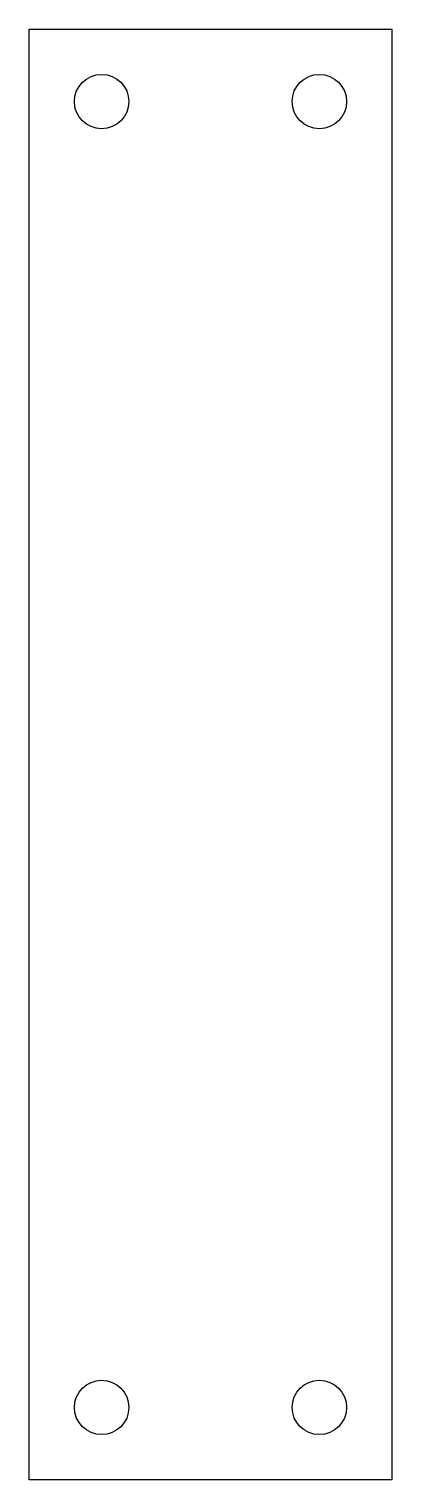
# Model space of a CAD drawing. Extents: x 0 to 5, y 0 to 20.
import ezdxf

# ---------------------------------------------------------------- set-up
doc = ezdxf.new("R2010")
doc.units = 0
doc.header["$MEASUREMENT"] = 0
doc.layers.add('CUT', color=7, linetype='Continuous')

msp = doc.modelspace()

# ---------------------------------------------------------------- linework, layer by layer
at = {"layer": 'CUT', "color": 1}
for p, q in [((0, 0), (0, 20)), ((0, 20), (5, 20)), ((5, 20), (5, 0)), ((5, 0), (0, 0))]:
    msp.add_line(p, q, dxfattribs=at)
for centre in [(1, 19), (4, 19), (1, 1), (4, 1)]:
    msp.add_circle(centre, 0.375, dxfattribs=at)

doc.saveas('drawing.dxf')
